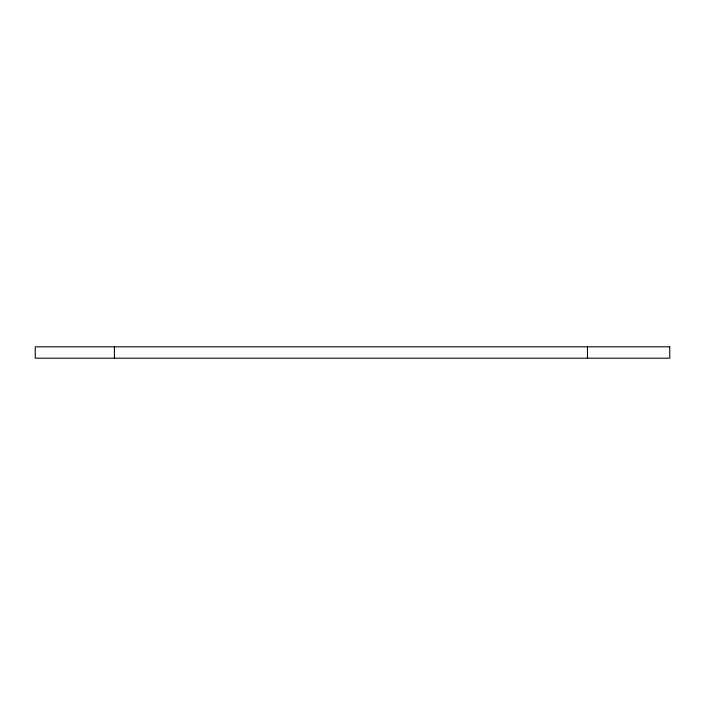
<?xml version="1.0" encoding="UTF-8"?>
<svg xmlns="http://www.w3.org/2000/svg" width="705" height="705" viewBox="0 0 705 705"><rect width="100%" height="100%" fill="white"/><g stroke="black" fill="none" stroke-linecap="round" stroke-linejoin="round"><path stroke-width="1.06" d="M587.468 346.807L587.468 358.193M114.421 346.807L114.421 358.193M669.75 346.807L35.25 346.807L35.25 358.193L669.75 358.193L669.75 346.807"/></g></svg>
